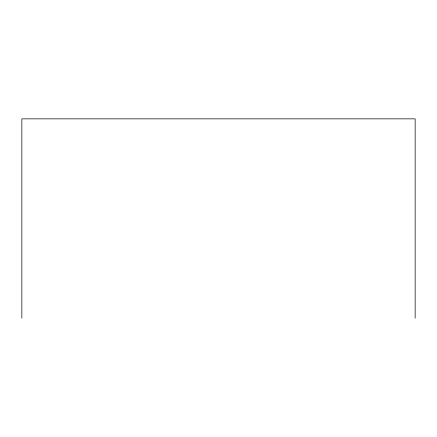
<?xml version="1.0" encoding="UTF-8"?>
<svg xmlns="http://www.w3.org/2000/svg" width="437" height="437" viewBox="0 0 437 437"><rect width="100%" height="100%" fill="white"/><g stroke="black" fill="none" stroke-linecap="round" stroke-linejoin="round"><path stroke-width="0.66" d="M415.15 318.152L415.15 118.848L21.85 118.848L21.85 318.152"/></g></svg>
